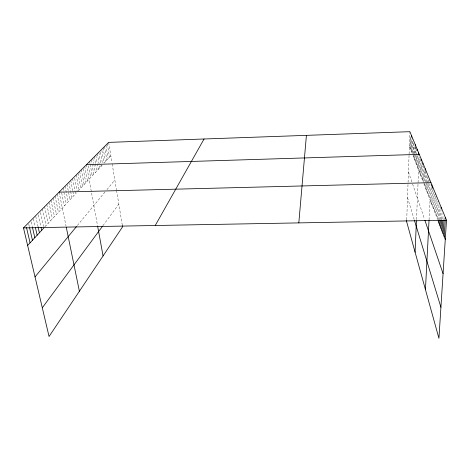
<?xml version="1.0" encoding="UTF-8"?>
<svg xmlns="http://www.w3.org/2000/svg" width="470" height="470" viewBox="0 0 470 470"><rect width="100%" height="100%" fill="white"/><g stroke="black" fill="none" stroke-linecap="round" stroke-linejoin="round"><path stroke-width="0.35" stroke-dasharray="2.35 1.76" d="M406.726 219.743L408.048 183.018M408.072 182.401L409.07 154.742M409.094 154.013L409.875 132.399M409.94 147.474L410.363 135.936M410.504 148.943L410.909 138.068M411.08 150.435L411.514 138.768M411.661 151.951L412.184 138.016M412.707 141.535L412.249 153.484L409.382 146.017M412.901 153.62L413.312 143.021M413.453 156.61L413.535 154.477M413.565 153.766L413.923 144.525M414.064 158.208L414.235 153.913M414.264 153.202L414.517 146.763M414.687 159.824L414.916 154.072M414.945 153.349L415.233 146.158M415.315 161.468L415.903 146.993M415.956 163.131L416.549 148.573M416.608 164.817L417.06 153.837M417.266 166.533L417.736 155.282M417.93 168.266L418.47 155.535M416.485 219.555L419.158 157.215M419.293 171.82L419.857 158.925M419.992 173.63L420.656 158.496M420.697 175.475L421.279 162.42M421.42 177.343L421.978 164.935M422.148 179.24L422.753 165.892M423.605 165.616L422.888 181.167L413.048 155.558M423.67 182.407L424.234 170.316M424.398 185.104L425.109 170.07M425.174 187.119L425.379 182.801M425.415 182.078L425.967 170.551M425.961 189.169L426.278 182.642M426.314 181.919L426.631 175.392M426.76 191.249L427.547 175.192M427.571 193.364L428.099 182.801M428.135 182.096L428.276 179.282M428.399 195.508L428.969 184.17M429.11 181.332L429.222 179.205M429.233 197.688L429.962 183.417M429.051 219.913L430.755 186.978M430.925 202.082L431.754 186.179M431.771 204.291L432.547 189.739M432.635 206.542L433.54 189.692M433.51 208.821L434.321 193.957M434.403 211.142L435.385 193.329M435.308 213.503L436.272 196.29M436.231 215.9L437.088 200.737M437.171 218.339L438.169 200.89M438.163 220.083L439.056 204.714M439.297 219.796L440.049 207.041M440.461 219.484L441.054 209.491M441.641 219.173L442.082 211.988M442.852 218.867L443.075 215.254M444.044 219.302L444.132 217.845M102.965 225.641L118.828 204.162M77.362 225.5L105.08 191.866M106.925 189.627L114.844 180.016M44.762 227.004L76.422 192.888M78.185 190.99L102.16 165.152M110.844 155.793L104.046 163.119L101.702 149.348M423.893 183.782L437.646 219.578M408.448 171.879L412.402 183.5M412.601 184.081L424.51 219.096M407.525 197.606L414.323 219.937M28.782 224.296L29.422 227.069M31.196 221.858L32.301 226.681M33.423 218.803L35.203 226.646M35.761 216.447L38.152 227.075M38.223 214.831L40.89 226.804M40.485 212.54L43.581 226.54M42.412 208.897L46.066 225.594M44.609 206.694L48.21 223.285M46.771 204.52L50.319 221.012M48.904 202.376L52.399 218.767M51.001 200.267L54.45 216.564M53.069 198.193L56.471 214.385M55.102 196.149L58.456 212.246M57.111 194.133L60.413 210.137M59.085 192.148L65.994 225.87M61.682 193L64.314 205.936M63.086 188.135L66.252 203.845M65.042 186.167L68.162 201.783M66.969 184.234L70.048 199.756M68.867 182.331L70.518 190.744M70.659 191.449L71.898 197.758M70.735 180.451L72.774 190.908M72.915 191.607L73.731 195.79M72.574 178.6L75.529 193.846M76.181 174.975L79.06 190.045M74.66 178.154L77.174 191.243M77.95 173.207L80.787 188.182M79.688 171.456L82.485 186.349M81.404 169.735L84.165 184.54M83.225 168.736L85.822 182.76M86.41 164.706L97.496 225.418M84.764 166.357L87.455 180.997M88.53 165.834L90.657 177.548M89.635 161.468L90.023 163.625M90.152 164.347L92.226 175.862M92.772 158.314L93.653 163.296M93.783 164.007L95.298 172.549M91.209 159.882L93.771 174.194M94.306 156.768L95.434 163.143M95.557 163.848L96.802 170.927M97.325 153.743L99.758 167.743M95.827 155.247L97.178 162.99M97.302 163.695L98.289 169.323M98.8 152.257L101.209 166.18M100.498 152.18L102.395 163.255M103.124 147.915L105.445 161.615M105.915 145.113L108.176 158.666M104.528 146.505L106.819 160.135M107.283 143.738L109.522 157.221M108.635 142.381L111.972 162.596M112.195 163.954L116.454 189.768M116.566 190.462L122.259 224.977"/><path stroke-width="0.7" d="M406.703 220.407L406.656 221.722L438.933 338.318L446.5 220.213L409.899 131.682L108.635 142.381L23.5 227.891L49.056 336.497L122.57 226.84L122.365 225.6M411.567 137.31L411.62 135.853M415.233 146.158L415.292 144.719M417.184 150.905L417.243 149.442M418.529 154.119L418.588 152.703M415.086 252.173L416.426 220.865M421.343 160.969L421.408 159.518M422.818 164.488L422.882 163.084M425.109 170.07L425.18 168.642M425.444 289.596L429.016 220.647M431.754 186.179L431.83 184.733M432.623 188.288L432.7 186.831M439.092 223.338L439.256 220.506M440.073 225.905L440.419 220.195M441.101 208.78L441.183 207.352M441.077 228.514L441.6 219.889M442.1 231.17L442.764 220.318M443.139 233.872L443.997 220.03M444.191 236.621L445.219 220.371M445.307 218.961L445.396 217.545M298.82 222.892L306.416 135.354M155.235 225.5L204.068 138.991M42.3 307.797L102.607 226.129M35.027 276.877L76.469 226.581M27.636 245.458L43.886 227.944M86.41 164.706L419.281 154.371M59.085 192.148L430.978 182.671M23.5 227.891L446.5 220.213M438.122 220.818L445.272 239.424M424.892 220.23L443.075 273.681M414.528 220.612L440.925 307.262M26.49 227.474L30.068 242.831M29.581 227.768L32.465 240.252M32.459 227.368L34.827 237.708M35.367 227.363L37.148 235.212M38.152 227.075L39.427 232.75M41.049 227.509L41.677 230.329M66.27 227.227L79.389 291.247M97.607 226.035L103.065 255.939"/></g></svg>
